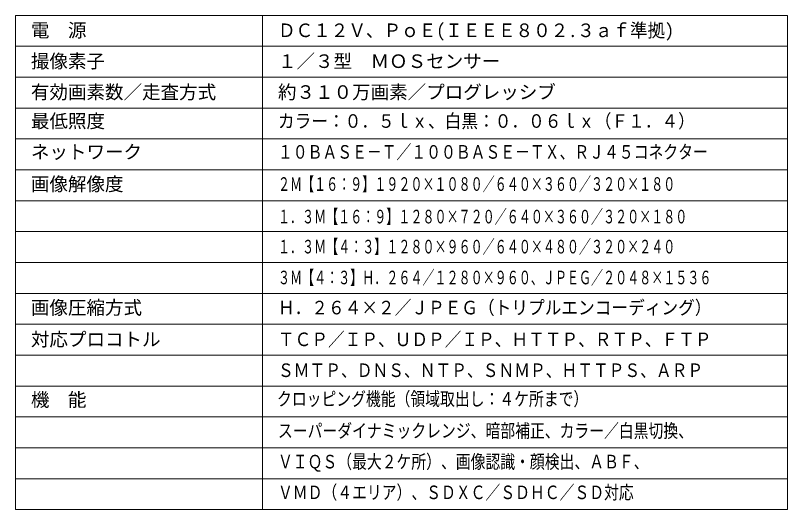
# Model space of a CAD drawing. Units: millimetres, scale not verified. Extents: x -63 to 62, y -117 to 117.
# Drawn here: x -62.5 to 62.5, y -116.5 to -36.5 of the extents above; entities that cross this region are included whole.
import ezdxf
from ezdxf.enums import TextEntityAlignment as Align

# ---------------------------------------------------------------- set-up
doc = ezdxf.new("R2010")
doc.units = ezdxf.units.MM
doc.header["$LTSCALE"] = 0.125
doc.layers.add('0-2_WAKU', color=1, linetype='Continuous', lineweight=18)
doc.layers.add('0-3_MOJI1', color=7, linetype='Continuous')
doc.styles.add('ＭＳ ゴシック', font='')
doc.styles.get('ＭＳ ゴシック').set_extended_font_data('MS Gothic')

msp = doc.modelspace()

# ---------------------------------------------------------------- linework, layer by layer
at = {"layer": '0-2_WAKU', "color": 4}
for p, q in [((-62.5245, -36.5207), (-62.5245, -116.5207)), ((-62.5245, -36.5207), (62.4755, -36.5207)), ((-22.5245, -36.5207), (-22.5245, -116.5207)), ((62.4755, -36.5207), (62.4755, -116.5207)), ((62.4755, -116.5207), (-62.5245, -116.5207))]:
    msp.add_line(p, q, dxfattribs=at)
at = {"layer": '0-2_WAKU'}
for p, q in [((-62.5245, -41.5207), (62.4755, -41.5207)), ((-62.5245, -46.5207), (62.4755, -46.5207)), ((-62.5245, -51.5207), (62.4755, -51.5207)), ((-62.5245, -56.5207), (62.4755, -56.5207)), ((-62.5245, -61.5207), (62.4755, -61.5207)), ((-62.5245, -66.5207), (62.4755, -66.5207)), ((-62.5245, -71.5207), (62.4755, -71.5207)), ((-62.5245, -76.5207), (62.4755, -76.5207)), ((-62.5245, -81.5207), (62.4755, -81.5207)), ((62.4755, -86.5207), (-62.5245, -86.5207)), ((62.4755, -91.5207), (-62.5245, -91.5207)), ((62.4755, -96.5207), (-62.5245, -96.5207)), ((62.4755, -101.5207), (-62.5245, -101.5207)), ((62.4755, -106.5207), (-62.5245, -106.5207)), ((62.4755, -111.5207), (-62.5245, -111.5207))]:
    msp.add_line(p, q, dxfattribs=at)

# ---------------------------------------------------------------- texts
at = {"layer": '0-3_MOJI1', "style": 'ＭＳ ゴシック'}
for s, width, p in [('ＤＣ１２Ｖ、ＰｏＥ(ＩＥＥＥ８０２.３ａｆ準拠)', 0.95, (-20.0245, -40.6874)), ('カラー：０．５ｌｘ、白黒：０．０６ｌｘ（Ｆ１．４）', 0.9, (-20.0245, -55.3733)), ('１０ＢＡＳＥ－Ｔ／１００ＢＡＳＥ－ＴＸ、ＲＪ４５コネクター', 0.8, (-20.0245, -60.3733)), ('２Ｍ【１６：９】１９２０×１０８０／６４０×３６０／３２０×１８０', 0.65, (-20.0245, -65.5794)), ('１．３Ｍ【１６：９】１２８０×７２０／６４０×３６０／３２０×１８０', 0.65, (-20.0245, -70.848)), ('１．３Ｍ【４：３】１２８０×９６０／６４０×４８０／３２０×２４０', 0.65, (-20.0245, -75.7113)), ('３Ｍ【４：３】Ｈ．２６４／１２８０×９６０、ＪＰＥＧ／２０４８×１５３６', 0.65, (-20.0245, -80.7097)), ('Ｈ．２６４×２／ＪＰＥＧ（トリプルエンコーディング）', 0.9, (-20.0245, -85.5794)), ('ＴＣＰ／ＩＰ、ＵＤＰ／ＩＰ、ＨＴＴＰ、ＲＴＰ、ＦＴＰ', 0.9, (-20.0245, -90.7202)), ('ＳＭＴＰ、ＤＮＳ、ＮＴＰ、ＳＮＭＰ、ＨＴＴＰＳ、ＡＲＰ', 0.85, (-20.0245, -95.7202)), ('クロッピング機能（領域取出し：４ケ所まで）', 0.8, (-20.1807, -100.3653)), ('スーパーダイナミックレンジ、暗部補正、カラー／白黒切換、', 0.8, (-20.0245, -105.5207)), ('ＶＩＱＳ（最大２ケ所）、画像認識・顔検出、ＡＢＦ、', 0.8, (-20.0245, -110.5207)), ('ＶＭＤ（４エリア）、ＳＤＸＣ／ＳＤＨＣ／ＳＤ対応', 0.8, (-20.0245, -115.4942))]:
    msp.add_text(s, height=2.199, dxfattribs=dict(at, width=width)).set_placement(p, align=Align.BOTTOM_LEFT)
for s, p in [('電\u3000源', (-60.0245, -40.6874)), ('１／３型\u3000ＭＯＳセンサー', (-20.0245, -45.6874)), ('撮像素子', (-60.0245, -45.6874)), ('有効画素数／走査方式', (-60.0245, -50.6874)), ('約３１０万画素／プログレッシブ', (-20.0245, -50.6874)), ('最低照度', (-60.0245, -55.3733)), ('ネットワーク', (-60.0245, -60.3733)), ('画像解像度', (-60.0245, -65.5794)), ('画像圧縮方式', (-60.0245, -85.5794)), ('対応プロコトル', (-60.0245, -90.7202)), ('機\u3000能', (-60.0245, -100.4916))]:
    msp.add_text(s, height=2.199, dxfattribs=at).set_placement(p, align=Align.BOTTOM_LEFT)

doc.saveas('drawing.dxf')
